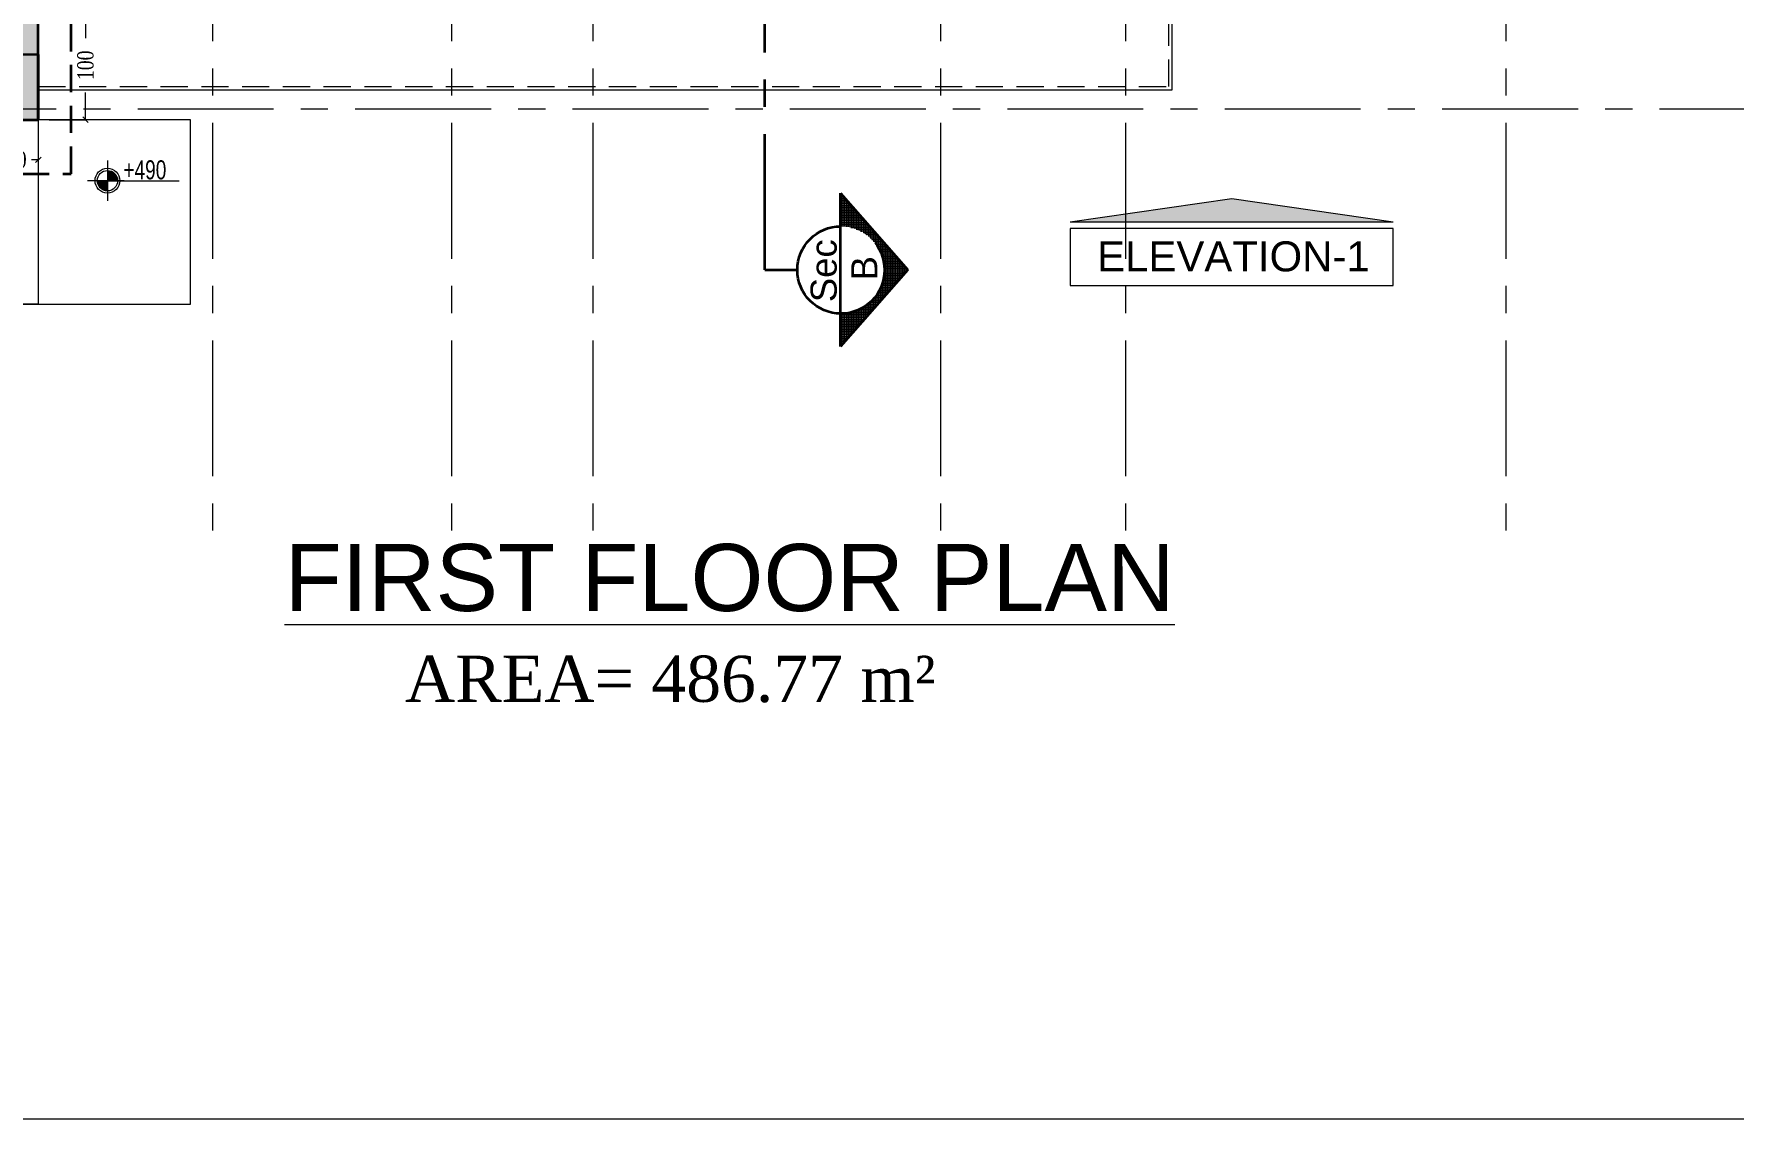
# Model space of a CAD drawing. Header units: inches. Extents: x -114 to 635, y -137 to 57.
# Drawn here: x 91.91 to 107.55, y -2.31 to 7.67 of the extents above; entities that cross this region are included whole.
import ezdxf
from ezdxf.enums import TextEntityAlignment as Align

# ---------------------------------------------------------------- set-up
doc = ezdxf.new("R2010")
doc.units = ezdxf.units.IN
doc.header["$MEASUREMENT"] = 0
doc.header["$PDMODE"] = 98
for name, pattern in [('( Hidden )', [0.375, 0.25, -0.125]), ('CENTER', [2, 1.25, -0.25, 0.25, -0.25]), ('CENTERX2', [4, 2.5, -0.5, 0.5, -0.5]), ('DASHED2', [0.375, 0.25, -0.125]), ('VILLA AXIS$0$CENTER', [2, 1.25, -0.25, 0.25, -0.25])]:
    doc.linetypes.add(name, pattern=pattern)
doc.layers.get('0').update_dxf_attribs({"lineweight": 5})
doc.layers.get('Defpoints').update_dxf_attribs({"lineweight": 5})
for name, color, linetype, lineweight in [('A-ELEVATION TAG', 230, 'Continuous', 5), ('A-GEN-TEXT.', 3, 'Continuous', 5), ('A-SECTION LINE', 230, 'Continuous', 35), ('A-SECTION TAG', 230, 'Continuous', 5), ('BORDER A2', 7, 'Continuous', 50), ('COLUMNS HATCH', 1, 'Continuous', 5), ('DETAILS DIMENSION', 15, 'Continuous', 5), ('E-AX', 9, '( Hidden )', 0), ('HANDRAIL', 31, 'Continuous', 5), ('HATCH', 15, 'Continuous', 0), ('LEVEL SYMBOL', 8, 'Continuous', 5), ('PROPOSED COLUMNS', 6, 'Continuous', 30), ('STAIR', 1, 'Continuous', 5), ('WALL PROPOSED', 7, 'Continuous', 30)]:
    doc.layers.add(name, color=color, linetype=linetype, lineweight=lineweight)
doc.layers.add('AXIES', color=7, linetype='CENTER', lineweight=0, true_color=0x949596)
doc.styles.add('002-F.FLOOR PLAN$0$xref plans$0$ATTRIBUTE', font='BKANT.TTF')
doc.styles.add('Arial', font='arial.ttf')
doc.styles.add('BORDER', font='times.ttf', dxfattribs={"height": 0.2})
doc.styles.add('ST', font='times.ttf', dxfattribs={"width": 0.8})
doc.dimstyles.new('RASH PLAN', dxfattribs={"dimtxt": 0.15, "dimasz": 0.05, "dimexe": 0, "dimexo": 0.1, "dimgap": 0.05, "dimtad": 0, "dimdec": 0, "dimlfac": 100, "dimzin": 0, "dimdsep": 46, "dimtxsty": 'ST', "dimblk": 'OBLIQUE', "dimcen": 0.09, "dimclrd": 200, "dimclre": 6, "dimclrt": 1, "dimadec": 0, "dimazin": 0, "dimtfac": 1, "dimtdec": 0, "dimtmove": 1, "dimatfit": 3, "dimldrblk": 'OBLIQUE', "dimfxl": 0, "dimtolj": 1, "dimtzin": 0, "dimlwd": -1, "dimlwe": -1, "dimarcsym": 0})

# ---------------------------------------------------------------- blocks, each defined once
blk = doc.blocks.new('_Oblique')
at = {"color": 0, "lineweight": -2}
blk.add_line((-0.5, -0.5), (0.5, 0.5), dxfattribs=at)
blk = doc.blocks.new('*D401')
at = {"layer": 'Defpoints', "color": 0, "transparency": 16777216}
for p in [(92.15, 7.88), (91.95, 6.88), (92.384, 6.88)]:
    blk.add_point(p, dxfattribs=at)
at = {"layer": 'DETAILS DIMENSION', "color": 6, "transparency": 16777216}
for p, q in [((92.25, 7.88), (92.384, 7.88)), ((92.05, 6.88), (92.384, 6.88))]:
    blk.add_line(p, q, dxfattribs=at)
at = {"layer": 'DETAILS DIMENSION', "color": 200, "linetype": 'DASHED2', "transparency": 16777216}
for p, q in [((92.384, 7.88), (92.384, 7.549)), ((92.384, 6.88), (92.384, 7.211))]:
    blk.add_line(p, q, dxfattribs=at)
at = {"layer": 'DETAILS DIMENSION', "color": 200, "transparency": 16777216, "xscale": 0.05, "yscale": 0.05, "zscale": 0.05}
for p, rotation in [((92.384, 7.88), 90), ((92.384, 6.88), 270)]:
    blk.add_blockref('_Oblique', p, dxfattribs=dict(at, rotation=rotation))
at = {"layer": 'DETAILS DIMENSION', "color": 1, "transparency": 16777216, "insert": (92.384, 7.38), "char_height": 0.15, "attachment_point": 5, "rotation": 90, "style": 'ST'}
blk.add_mtext('\\A1;100', dxfattribs=at)
blk = doc.blocks.new('*D402')
at = {"layer": 'Defpoints', "color": 0, "transparency": 16777216}
for p in [(91.555, 6.88), (91.95, 6.88), (91.555, 6.511)]:
    blk.add_point(p, dxfattribs=at)
at = {"layer": 'DETAILS DIMENSION', "color": 6, "transparency": 16777216}
for p, q in [((91.555, 6.78), (91.555, 6.511)), ((91.95, 6.78), (91.95, 6.511))]:
    blk.add_line(p, q, dxfattribs=at)
at = {"layer": 'DETAILS DIMENSION', "color": 200, "linetype": 'DASHED2', "transparency": 16777216}
for p, q in [((91.555, 6.511), (91.618, 6.511)), ((91.95, 6.511), (91.887, 6.511))]:
    blk.add_line(p, q, dxfattribs=at)
at = {"layer": 'DETAILS DIMENSION', "color": 200, "transparency": 16777216, "xscale": 0.05, "yscale": 0.05, "zscale": 0.05, "rotation": 180}
blk.add_blockref('_Oblique', (91.555, 6.511), dxfattribs=at)
at = {"layer": 'DETAILS DIMENSION', "color": 200, "transparency": 16777216, "xscale": 0.05, "yscale": 0.05, "zscale": 0.05}
blk.add_blockref('_Oblique', (91.95, 6.511), dxfattribs=at)
at = {"layer": 'DETAILS DIMENSION', "color": 1, "transparency": 16777216, "insert": (91.752, 6.511), "char_height": 0.15, "attachment_point": 5, "style": 'ST'}
blk.add_mtext('\\A1;40', dxfattribs=at)
blk = doc.blocks.new('002-F.FLOOR PLAN$0$xref plans$0$LVL-PL')
h = blk.add_hatch(color=256)
h.paths.add_polyline_path([(0, 0.123), (0, 0), (0.123, 0, 0.414214)])
h.paths.add_polyline_path([(0, 0), (-0.123, 0, 0.414214), (0, -0.123)])
for p, q in [((0, 0.242), (0, -0.242)), ((0.2, 0), (-0.242, 0)), ((0, 0), (0.865, 0))]:
    blk.add_line(p, q)
for radius in [0.15, 0.123]:
    blk.add_circle((0, 0), radius)
at = {"style": '002-F.FLOOR PLAN$0$xref plans$0$ATTRIBUTE', "width": 0.75, "flags": 12}
for tag, p in [('LEVEL', (0.517, 0.151)), ('POSITION', (0.517, -0.154))]:
    blk.add_attdef(tag, text='', height=0.2, dxfattribs=at).set_placement(p, align=Align.MIDDLE)
blk = doc.blocks.new('DASLASDLASLDASLASDLASLQWELQWELQWELQWELQ')
at = {"layer": 'AXIES', "linetype": 'CENTERX2', "ltscale": 0.5}
for p, q in [((32.979, -578.206), (32.979, -610.174)), ((35.178, -578.206), (35.178, -610.174)), ((36.479, -578.206), (36.479, -610.174)), ((39.678, -578.206), (39.678, -610.174)), ((41.379, -578.206), (41.379, -610.174)), ((44.879, -578.206), (44.879, -610.174)), ((20.293, -606.077), (52.683, -606.077))]:
    blk.add_line(p, q, dxfattribs=at)
blk = doc.blocks.new('QEWQWQWASDASDASADAAS')
at = {"layer": 'COLUMNS HATCH', "ltscale": 300}
blk.add_hatch(color=256, dxfattribs=at).paths.add_polyline_path([(154.023, -502.757), (154.223, -502.757), (154.223, -503.357), (154.023, -503.357)])
at = {"layer": 'PROPOSED COLUMNS'}
blk.add_lwpolyline([(154.023, -502.757), (154.223, -502.757), (154.223, -503.357), (154.023, -503.357)], close=True, dxfattribs=at)

msp = doc.modelspace()

# ---------------------------------------------------------------- hatches: boundary and pattern name
at = {"layer": 'A-ELEVATION TAG'}
msp.add_hatch(color=256, dxfattribs=at).paths.add_polyline_path([(102.93, 6.156), (101.444, 5.942), (104.416, 5.942)])
at = {"layer": 'HATCH', "true_color": 0x939598}
h = msp.add_hatch(color=252, dxfattribs=at)
h.dxf.hatch_style = 1
h.paths.add_polyline_path([(93.7, 11.58), (91.75, 11.58), (91.75, 7.08), (91.555, 7.08), (91.555, 6.88), (91.95, 6.88), (91.95, 11.38), (93.7, 11.38)])
at = {"layer": 'HATCH'}
h = msp.add_hatch(dxfattribs=at)
h.set_pattern_fill('ANSI37', color=256, scale=0.125165, angle=2115, style=0)
h.set_pattern_definition([(360, (83.209261, 61.524623), (1e-16, 0.015645583), []), (90, (83.209261, 61.524623), (-0.015645583, 1e-16), [])])
h.paths.add_polyline_path([(99.948, 5.498), (99.33, 4.793), (99.33, 5.098, 0.002362), (99.334, 5.097, 1), (99.334, 5.899, 0.002362), (99.33, 5.899), (99.33, 6.203)])

# ---------------------------------------------------------------- linework, layer by layer
at = {"layer": 'A-ELEVATION TAG'}
msp.add_line((101.444, 5.942), (104.416, 5.942), dxfattribs=at)
msp.add_lwpolyline([(101.444, 5.942), (102.93, 6.156), (104.416, 5.942)], dxfattribs=at)
msp.add_lwpolyline([(101.444, 5.356), (104.416, 5.356), (104.416, 5.88), (101.444, 5.88)], close=True, dxfattribs=at)
at = {"layer": 'A-SECTION LINE', "linetype": 'VILLA AXIS$0$CENTER'}
msp.add_line((98.633, 5.498), (98.933, 5.498), dxfattribs=at)
msp.add_lwpolyline([(98.633, 5.498), (98.633, 32.846)], dxfattribs=at)
at = {"layer": 'A-SECTION LINE', "linetype": 'VILLA AXIS$0$CENTER', "ltscale": 1.5}
msp.add_lwpolyline([(99.948, 5.498), (99.33, 4.793), (99.33, 6.203)], close=True, dxfattribs=at)
msp.add_circle((99.334, 5.498), 0.401, dxfattribs=at)
at = {"layer": 'BORDER A2', "lineweight": 5}
msp.add_lwpolyline([(77.503, -2.308), (123.103, -2.308), (123.103, 37.892), (77.503, 37.892)], close=True, dxfattribs=at)
at = {"layer": 'HANDRAIL'}
for points in [[(85.55, 6.88), (85.55, 5.184), (93.351, 5.184), (93.351, 6.88)], [(91.95, 6.88), (91.95, 5.184), (85.55, 5.184), (85.55, 6.38)]]:
    msp.add_lwpolyline(points, dxfattribs=at)
at = {"layer": 'HANDRAIL', "flags": 128}
msp.add_lwpolyline([(93.351, 6.88), (91.95, 6.88)], dxfattribs=at)
at = {"layer": 'STAIR', "linetype": '( Hidden )'}
msp.add_lwpolyline([(91.95, 7.184), (102.35, 7.184), (102.35, 9.38)], dxfattribs=at)
at = {"layer": 'STAIR', "linetype": 'Continuous'}
msp.add_lwpolyline([(91.95, 7.154), (102.38, 7.154), (102.38, 9.38)], dxfattribs=at)
at = {"layer": 'WALL PROPOSED', "linetype": 'Continuous', "lineweight": 35, "flags": 128}
for points in [[(91.95, 6.88), (91.95, 11.38)], [(91.555, 6.88), (91.95, 6.88)]]:
    msp.add_lwpolyline(points, dxfattribs=at)
at = {"layer": 'WALL PROPOSED', "linetype": 'DASHED2', "lineweight": 35}
msp.add_lwpolyline([(86.55, 6.38), (92.251, 6.383), (92.251, 9.38)], dxfattribs=at)

# ---------------------------------------------------------------- block references
at = {"layer": 'E-AX'}
msp.add_blockref('DASLASDLASLDASLASDLASLQWELQWELQWELQWELQ', (60.572, 613.057), dxfattribs=at)
at = {"layer": 'LEVEL SYMBOL', "linetype": 'Continuous', "lineweight": 0}
ref = msp.add_blockref('002-F.FLOOR PLAN$0$xref plans$0$LVL-PL', (92.586, 6.319), dxfattribs=dict(at, xscale=0.7620000000000069, yscale=0.7620000000000069, zscale=0.7620000000000069))
ref.add_attrib('LEVEL', '+490', dxfattribs={"layer": '0', "lineweight": 5, "height": 0.175, "rotation": 360, "style": '002-F.FLOOR PLAN$0$xref plans$0$ATTRIBUTE', "width": 0.75}).set_placement((92.93, 6.419), align=Align.MIDDLE)
at = {"layer": 'PROPOSED COLUMNS'}
msp.add_blockref('QEWQWQWASDASDASADAAS', (-62.272, 510.237), dxfattribs=at)

# ---------------------------------------------------------------- texts
at = {"layer": 'A-ELEVATION TAG', "style": 'Arial'}
msp.add_text('ELEVATION-1', height=0.27616, dxfattribs=at).set_placement((102.945, 5.485, -0.238), align=Align.CENTER)
msp.add_text('%%UFIRST FLOOR PLAN', height=0.61699, dxfattribs=at).set_placement((94.216, 2.362))
at = {"layer": 'A-GEN-TEXT.', "style": 'BORDER'}
msp.add_text('AREA= 486.77 m²', height=0.42445, dxfattribs=at).set_placement((95.323, 1.527))
at = {"layer": 'A-SECTION TAG', "style": 'Arial'}
for s, p in [('Sec', (99.295, 5.202, 0)), ('B', (99.669, 5.402))]:
    msp.add_text(s, height=0.24, rotation=90, dxfattribs=at).set_placement(p)

# ---------------------------------------------------------------- dimensions: what is measured, and where the dimension line sits
at = {"layer": 'DETAILS DIMENSION'}
dim = msp.add_linear_dim(base=(92.384, 6.88), p1=(92.15, 7.88), p2=(91.95, 6.88), angle=90, dimstyle='RASH PLAN', dxfattribs=at)
dim.commit()
dim.dimension.update_dxf_attribs({"geometry": '*D401', "text_midpoint": (92.384, 7.38)})
dim = msp.add_linear_dim(base=(91.5547, 6.5113), p1=(91.9503, 6.8801), p2=(91.5547, 6.8801), dimstyle='RASH PLAN', dxfattribs=at)
dim.commit()
dim.dimension.update_dxf_attribs({"geometry": '*D402', "text_midpoint": (91.7525, 6.5113)})

doc.saveas('drawing.dxf')
